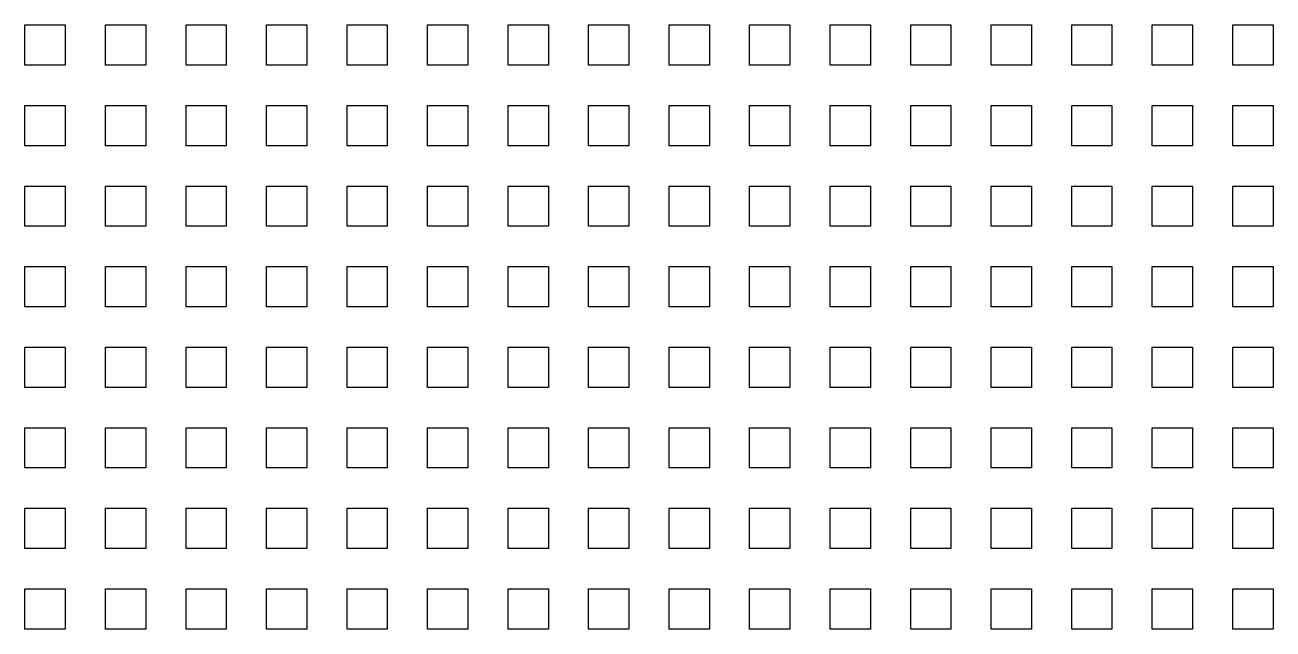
# Model space of a CAD drawing. Extents: x 0 to 780, y -350 to 670.
# Drawn here: x 480 to 495.5, y 458 to 465.5 of the extents above; entities that cross this region are included whole.
import ezdxf

# ---------------------------------------------------------------- set-up
doc = ezdxf.new("R2010")
doc.units = 0
for name, color, linetype in [('layer001', 2, 'CONTINUOUS'), ('layer002', 3, 'CONTINUOUS'), ('layer003', 4, 'CONTINUOUS'), ('layer005', 6, 'CONTINUOUS'), ('layer006', 7, 'CONTINUOUS'), ('layer007', 8, 'CONTINUOUS'), ('layer008', 9, 'CONTINUOUS'), ('layer013', 14, 'CONTINUOUS'), ('layer014', 15, 'CONTINUOUS'), ('layer017', 18, 'CONTINUOUS'), ('layer020', 21, 'CONTINUOUS'), ('layer021', 22, 'CONTINUOUS'), ('layer023', 24, 'CONTINUOUS'), ('layer025', 26, 'CONTINUOUS'), ('layer029', 30, 'CONTINUOUS'), ('layer032', 33, 'CONTINUOUS'), ('layer033', 34, 'CONTINUOUS'), ('layer034', 35, 'CONTINUOUS'), ('layer035', 36, 'CONTINUOUS'), ('layer037', 38, 'CONTINUOUS'), ('layer038', 39, 'CONTINUOUS'), ('layer039', 40, 'CONTINUOUS'), ('layer041', 42, 'CONTINUOUS'), ('layer043', 44, 'CONTINUOUS'), ('layer046', 47, 'CONTINUOUS'), ('layer047', 48, 'CONTINUOUS'), ('layer048', 49, 'CONTINUOUS'), ('layer049', 50, 'CONTINUOUS'), ('layer050', 51, 'CONTINUOUS'), ('layer051', 52, 'CONTINUOUS'), ('layer052', 53, 'CONTINUOUS'), ('layer053', 54, 'CONTINUOUS'), ('layer054', 55, 'CONTINUOUS'), ('layer057', 58, 'CONTINUOUS'), ('layer058', 59, 'CONTINUOUS'), ('layer059', 60, 'CONTINUOUS'), ('layer060', 61, 'CONTINUOUS'), ('layer061', 62, 'CONTINUOUS'), ('layer062', 63, 'CONTINUOUS'), ('layer063', 64, 'CONTINUOUS'), ('layer070', 71, 'CONTINUOUS'), ('layer071', 72, 'CONTINUOUS'), ('layer072', 73, 'CONTINUOUS'), ('layer073', 74, 'CONTINUOUS'), ('layer074', 75, 'CONTINUOUS'), ('layer075', 76, 'CONTINUOUS'), ('layer077', 78, 'CONTINUOUS'), ('layer079', 80, 'CONTINUOUS'), ('layer080', 81, 'CONTINUOUS'), ('layer081', 82, 'CONTINUOUS'), ('layer082', 83, 'CONTINUOUS'), ('layer083', 84, 'CONTINUOUS'), ('layer084', 85, 'CONTINUOUS'), ('layer086', 87, 'CONTINUOUS'), ('layer087', 88, 'CONTINUOUS'), ('layer088', 89, 'CONTINUOUS'), ('layer089', 90, 'CONTINUOUS'), ('layer090', 91, 'CONTINUOUS'), ('layer091', 92, 'CONTINUOUS'), ('layer092', 93, 'CONTINUOUS'), ('layer094', 95, 'CONTINUOUS'), ('layer099', 100, 'CONTINUOUS'), ('layer100', 101, 'CONTINUOUS'), ('layer102', 103, 'CONTINUOUS'), ('layer103', 104, 'CONTINUOUS'), ('layer105', 106, 'CONTINUOUS'), ('layer106', 107, 'CONTINUOUS'), ('layer107', 108, 'CONTINUOUS'), ('layer108', 109, 'CONTINUOUS'), ('layer110', 111, 'CONTINUOUS'), ('layer113', 114, 'CONTINUOUS'), ('layer115', 116, 'CONTINUOUS'), ('layer116', 117, 'CONTINUOUS'), ('layer120', 121, 'CONTINUOUS'), ('layer121', 122, 'CONTINUOUS'), ('layer123', 124, 'CONTINUOUS'), ('layer124', 125, 'CONTINUOUS'), ('layer125', 126, 'CONTINUOUS'), ('layer126', 127, 'CONTINUOUS'), ('layer127', 128, 'CONTINUOUS')]:
    doc.layers.add(name, color=color, linetype=linetype)

# ---------------------------------------------------------------- blocks, each defined once
blk = doc.blocks.new('gs_matrix_1um_random')
at = {"layer": 'layer001'}
for points in [[(486, 464), (486, 464.5), (486.5, 464.5), (486.5, 464)], [(491, 464), (491, 464.5), (491.5, 464.5), (491.5, 464)], [(491, 461), (491, 461.5), (491.5, 461.5), (491.5, 461)], [(492, 460), (492, 460.5), (492.5, 460.5), (492.5, 460)]]:
    blk.add_lwpolyline(points, close=True, dxfattribs=at)
at = {"layer": 'layer002'}
for points in [[(483, 464), (483, 464.5), (483.5, 464.5), (483.5, 464)], [(490, 462), (490, 462.5), (490.5, 462.5), (490.5, 462)]]:
    blk.add_lwpolyline(points, close=True, dxfattribs=at)
at = {"layer": 'layer003'}
for points in [[(482, 461), (482, 461.5), (482.5, 461.5), (482.5, 461)], [(491, 460), (491, 460.5), (491.5, 460.5), (491.5, 460)], [(481, 459), (481, 459.5), (481.5, 459.5), (481.5, 459)]]:
    blk.add_lwpolyline(points, close=True, dxfattribs=at)
at = {"layer": 'layer005'}
blk.add_lwpolyline([(494, 460), (494, 460.5), (494.5, 460.5), (494.5, 460)], close=True, dxfattribs=at)
at = {"layer": 'layer006'}
blk.add_lwpolyline([(493, 462), (493, 462.5), (493.5, 462.5), (493.5, 462)], close=True, dxfattribs=at)
at = {"layer": 'layer007'}
blk.add_lwpolyline([(483, 460), (483, 460.5), (483.5, 460.5), (483.5, 460)], close=True, dxfattribs=at)
at = {"layer": 'layer008'}
blk.add_lwpolyline([(488, 461), (488, 461.5), (488.5, 461.5), (488.5, 461)], close=True, dxfattribs=at)
at = {"layer": 'layer013'}
for points in [[(485, 461), (485, 461.5), (485.5, 461.5), (485.5, 461)], [(492, 459), (492, 459.5), (492.5, 459.5), (492.5, 459)]]:
    blk.add_lwpolyline(points, close=True, dxfattribs=at)
at = {"layer": 'layer014'}
for points in [[(483, 465), (483, 465.5), (483.5, 465.5), (483.5, 465)], [(495, 463), (495, 463.5), (495.5, 463.5), (495.5, 463)], [(495, 459), (495, 459.5), (495.5, 459.5), (495.5, 459)]]:
    blk.add_lwpolyline(points, close=True, dxfattribs=at)
at = {"layer": 'layer017'}
for points in [[(481, 461), (481, 461.5), (481.5, 461.5), (481.5, 461)], [(485, 459), (485, 459.5), (485.5, 459.5), (485.5, 459)]]:
    blk.add_lwpolyline(points, close=True, dxfattribs=at)
at = {"layer": 'layer020'}
for points in [[(487, 465), (487, 465.5), (487.5, 465.5), (487.5, 465)], [(494, 464), (494, 464.5), (494.5, 464.5), (494.5, 464)], [(494, 462), (494, 462.5), (494.5, 462.5), (494.5, 462)]]:
    blk.add_lwpolyline(points, close=True, dxfattribs=at)
at = {"layer": 'layer021'}
for points in [[(484, 464), (484, 464.5), (484.5, 464.5), (484.5, 464)], [(482, 463), (482, 463.5), (482.5, 463.5), (482.5, 463)]]:
    blk.add_lwpolyline(points, close=True, dxfattribs=at)
at = {"layer": 'layer023'}
for points in [[(482, 464), (482, 464.5), (482.5, 464.5), (482.5, 464)], [(493, 458), (493, 458.5), (493.5, 458.5), (493.5, 458)]]:
    blk.add_lwpolyline(points, close=True, dxfattribs=at)
at = {"layer": 'layer025'}
blk.add_lwpolyline([(494, 458), (494, 458.5), (494.5, 458.5), (494.5, 458)], close=True, dxfattribs=at)
at = {"layer": 'layer029'}
blk.add_lwpolyline([(489, 464), (489, 464.5), (489.5, 464.5), (489.5, 464)], close=True, dxfattribs=at)
at = {"layer": 'layer032'}
blk.add_lwpolyline([(495, 464), (495, 464.5), (495.5, 464.5), (495.5, 464)], close=True, dxfattribs=at)
at = {"layer": 'layer033'}
blk.add_lwpolyline([(488, 459), (488, 459.5), (488.5, 459.5), (488.5, 459)], close=True, dxfattribs=at)
at = {"layer": 'layer034'}
blk.add_lwpolyline([(485, 460), (485, 460.5), (485.5, 460.5), (485.5, 460)], close=True, dxfattribs=at)
at = {"layer": 'layer035'}
blk.add_lwpolyline([(488, 460), (488, 460.5), (488.5, 460.5), (488.5, 460)], close=True, dxfattribs=at)
at = {"layer": 'layer037'}
blk.add_lwpolyline([(490, 464), (490, 464.5), (490.5, 464.5), (490.5, 464)], close=True, dxfattribs=at)
at = {"layer": 'layer038'}
blk.add_lwpolyline([(480, 461), (480, 461.5), (480.5, 461.5), (480.5, 461)], close=True, dxfattribs=at)
at = {"layer": 'layer039'}
blk.add_lwpolyline([(486, 458), (486, 458.5), (486.5, 458.5), (486.5, 458)], close=True, dxfattribs=at)
at = {"layer": 'layer041'}
blk.add_lwpolyline([(490, 463), (490, 463.5), (490.5, 463.5), (490.5, 463)], close=True, dxfattribs=at)
at = {"layer": 'layer043'}
for points in [[(481, 460), (481, 460.5), (481.5, 460.5), (481.5, 460)], [(487, 459), (487, 459.5), (487.5, 459.5), (487.5, 459)]]:
    blk.add_lwpolyline(points, close=True, dxfattribs=at)
at = {"layer": 'layer046'}
for points in [[(482, 462), (482, 462.5), (482.5, 462.5), (482.5, 462)], [(484, 460), (484, 460.5), (484.5, 460.5), (484.5, 460)]]:
    blk.add_lwpolyline(points, close=True, dxfattribs=at)
at = {"layer": 'layer047'}
blk.add_lwpolyline([(494, 459), (494, 459.5), (494.5, 459.5), (494.5, 459)], close=True, dxfattribs=at)
at = {"layer": 'layer048'}
blk.add_lwpolyline([(486, 463), (486, 463.5), (486.5, 463.5), (486.5, 463)], close=True, dxfattribs=at)
at = {"layer": 'layer049'}
blk.add_lwpolyline([(489, 460), (489, 460.5), (489.5, 460.5), (489.5, 460)], close=True, dxfattribs=at)
at = {"layer": 'layer050'}
for points in [[(484, 462), (484, 462.5), (484.5, 462.5), (484.5, 462)], [(492, 462), (492, 462.5), (492.5, 462.5), (492.5, 462)]]:
    blk.add_lwpolyline(points, close=True, dxfattribs=at)
at = {"layer": 'layer051'}
blk.add_lwpolyline([(481, 465), (481, 465.5), (481.5, 465.5), (481.5, 465)], close=True, dxfattribs=at)
at = {"layer": 'layer052'}
for points in [[(485, 464), (485, 464.5), (485.5, 464.5), (485.5, 464)], [(490, 461), (490, 461.5), (490.5, 461.5), (490.5, 461)], [(492, 458), (492, 458.5), (492.5, 458.5), (492.5, 458)]]:
    blk.add_lwpolyline(points, close=True, dxfattribs=at)
at = {"layer": 'layer053'}
for points in [[(495, 460), (495, 460.5), (495.5, 460.5), (495.5, 460)], [(482, 459), (482, 459.5), (482.5, 459.5), (482.5, 459)]]:
    blk.add_lwpolyline(points, close=True, dxfattribs=at)
at = {"layer": 'layer054'}
blk.add_lwpolyline([(486, 462), (486, 462.5), (486.5, 462.5), (486.5, 462)], close=True, dxfattribs=at)
at = {"layer": 'layer057'}
blk.add_lwpolyline([(481, 463), (481, 463.5), (481.5, 463.5), (481.5, 463)], close=True, dxfattribs=at)
at = {"layer": 'layer058'}
blk.add_lwpolyline([(488, 463), (488, 463.5), (488.5, 463.5), (488.5, 463)], close=True, dxfattribs=at)
at = {"layer": 'layer059'}
for points in [[(493, 464), (493, 464.5), (493.5, 464.5), (493.5, 464)], [(493, 463), (493, 463.5), (493.5, 463.5), (493.5, 463)], [(484, 461), (484, 461.5), (484.5, 461.5), (484.5, 461)], [(495, 461), (495, 461.5), (495.5, 461.5), (495.5, 461)]]:
    blk.add_lwpolyline(points, close=True, dxfattribs=at)
at = {"layer": 'layer060'}
blk.add_lwpolyline([(486, 465), (486, 465.5), (486.5, 465.5), (486.5, 465)], close=True, dxfattribs=at)
at = {"layer": 'layer061'}
for points in [[(480, 462), (480, 462.5), (480.5, 462.5), (480.5, 462)], [(481, 462), (481, 462.5), (481.5, 462.5), (481.5, 462)], [(483, 462), (483, 462.5), (483.5, 462.5), (483.5, 462)], [(490, 459), (490, 459.5), (490.5, 459.5), (490.5, 459)], [(485, 458), (485, 458.5), (485.5, 458.5), (485.5, 458)]]:
    blk.add_lwpolyline(points, close=True, dxfattribs=at)
at = {"layer": 'layer062'}
blk.add_lwpolyline([(484, 459), (484, 459.5), (484.5, 459.5), (484.5, 459)], close=True, dxfattribs=at)
at = {"layer": 'layer063'}
for points in [[(492, 464), (492, 464.5), (492.5, 464.5), (492.5, 464)], [(488, 462), (488, 462.5), (488.5, 462.5), (488.5, 462)]]:
    blk.add_lwpolyline(points, close=True, dxfattribs=at)
at = {"layer": 'layer070'}
blk.add_lwpolyline([(480, 460), (480, 460.5), (480.5, 460.5), (480.5, 460)], close=True, dxfattribs=at)
at = {"layer": 'layer071'}
for points in [[(485, 465), (485, 465.5), (485.5, 465.5), (485.5, 465)], [(480, 458), (480, 458.5), (480.5, 458.5), (480.5, 458)]]:
    blk.add_lwpolyline(points, close=True, dxfattribs=at)
at = {"layer": 'layer072'}
blk.add_lwpolyline([(495, 462), (495, 462.5), (495.5, 462.5), (495.5, 462)], close=True, dxfattribs=at)
at = {"layer": 'layer073'}
blk.add_lwpolyline([(489, 459), (489, 459.5), (489.5, 459.5), (489.5, 459)], close=True, dxfattribs=at)
at = {"layer": 'layer074'}
for points in [[(492, 465), (492, 465.5), (492.5, 465.5), (492.5, 465)], [(493, 465), (493, 465.5), (493.5, 465.5), (493.5, 465)]]:
    blk.add_lwpolyline(points, close=True, dxfattribs=at)
at = {"layer": 'layer075'}
blk.add_lwpolyline([(480, 463), (480, 463.5), (480.5, 463.5), (480.5, 463)], close=True, dxfattribs=at)
at = {"layer": 'layer077'}
for points in [[(486, 460), (486, 460.5), (486.5, 460.5), (486.5, 460)], [(481, 458), (481, 458.5), (481.5, 458.5), (481.5, 458)]]:
    blk.add_lwpolyline(points, close=True, dxfattribs=at)
at = {"layer": 'layer079'}
for points in [[(494, 463), (494, 463.5), (494.5, 463.5), (494.5, 463)], [(488, 458), (488, 458.5), (488.5, 458.5), (488.5, 458)]]:
    blk.add_lwpolyline(points, close=True, dxfattribs=at)
at = {"layer": 'layer080'}
blk.add_lwpolyline([(487, 460), (487, 460.5), (487.5, 460.5), (487.5, 460)], close=True, dxfattribs=at)
at = {"layer": 'layer081'}
blk.add_lwpolyline([(490, 458), (490, 458.5), (490.5, 458.5), (490.5, 458)], close=True, dxfattribs=at)
at = {"layer": 'layer082'}
blk.add_lwpolyline([(490, 465), (490, 465.5), (490.5, 465.5), (490.5, 465)], close=True, dxfattribs=at)
at = {"layer": 'layer083'}
blk.add_lwpolyline([(492, 461), (492, 461.5), (492.5, 461.5), (492.5, 461)], close=True, dxfattribs=at)
at = {"layer": 'layer084'}
blk.add_lwpolyline([(487, 458), (487, 458.5), (487.5, 458.5), (487.5, 458)], close=True, dxfattribs=at)
at = {"layer": 'layer086'}
for points in [[(491, 465), (491, 465.5), (491.5, 465.5), (491.5, 465)], [(482, 458), (482, 458.5), (482.5, 458.5), (482.5, 458)]]:
    blk.add_lwpolyline(points, close=True, dxfattribs=at)
at = {"layer": 'layer087'}
for points in [[(494, 465), (494, 465.5), (494.5, 465.5), (494.5, 465)], [(487, 464), (487, 464.5), (487.5, 464.5), (487.5, 464)]]:
    blk.add_lwpolyline(points, close=True, dxfattribs=at)
at = {"layer": 'layer088'}
for points in [[(485, 463), (485, 463.5), (485.5, 463.5), (485.5, 463)], [(483, 461), (483, 461.5), (483.5, 461.5), (483.5, 461)], [(495, 458), (495, 458.5), (495.5, 458.5), (495.5, 458)]]:
    blk.add_lwpolyline(points, close=True, dxfattribs=at)
at = {"layer": 'layer089'}
for points in [[(489, 461), (489, 461.5), (489.5, 461.5), (489.5, 461)], [(486, 459), (486, 459.5), (486.5, 459.5), (486.5, 459)]]:
    blk.add_lwpolyline(points, close=True, dxfattribs=at)
at = {"layer": 'layer090'}
blk.add_lwpolyline([(487, 463), (487, 463.5), (487.5, 463.5), (487.5, 463)], close=True, dxfattribs=at)
at = {"layer": 'layer091'}
for points in [[(492, 463), (492, 463.5), (492.5, 463.5), (492.5, 463)], [(493, 461), (493, 461.5), (493.5, 461.5), (493.5, 461)]]:
    blk.add_lwpolyline(points, close=True, dxfattribs=at)
at = {"layer": 'layer092'}
for points in [[(482, 465), (482, 465.5), (482.5, 465.5), (482.5, 465)], [(483, 459), (483, 459.5), (483.5, 459.5), (483.5, 459)]]:
    blk.add_lwpolyline(points, close=True, dxfattribs=at)
at = {"layer": 'layer094'}
blk.add_lwpolyline([(493, 459), (493, 459.5), (493.5, 459.5), (493.5, 459)], close=True, dxfattribs=at)
at = {"layer": 'layer099'}
for points in [[(480, 464), (480, 464.5), (480.5, 464.5), (480.5, 464)], [(491, 459), (491, 459.5), (491.5, 459.5), (491.5, 459)]]:
    blk.add_lwpolyline(points, close=True, dxfattribs=at)
at = {"layer": 'layer100'}
blk.add_lwpolyline([(491, 462), (491, 462.5), (491.5, 462.5), (491.5, 462)], close=True, dxfattribs=at)
at = {"layer": 'layer102'}
for points in [[(480, 465), (480, 465.5), (480.5, 465.5), (480.5, 465)], [(488, 465), (488, 465.5), (488.5, 465.5), (488.5, 465)]]:
    blk.add_lwpolyline(points, close=True, dxfattribs=at)
at = {"layer": 'layer103'}
for points in [[(481, 464), (481, 464.5), (481.5, 464.5), (481.5, 464)], [(490, 460), (490, 460.5), (490.5, 460.5), (490.5, 460)]]:
    blk.add_lwpolyline(points, close=True, dxfattribs=at)
at = {"layer": 'layer105'}
blk.add_lwpolyline([(480, 459), (480, 459.5), (480.5, 459.5), (480.5, 459)], close=True, dxfattribs=at)
at = {"layer": 'layer106'}
blk.add_lwpolyline([(484, 465), (484, 465.5), (484.5, 465.5), (484.5, 465)], close=True, dxfattribs=at)
at = {"layer": 'layer107'}
for points in [[(488, 464), (488, 464.5), (488.5, 464.5), (488.5, 464)], [(484, 463), (484, 463.5), (484.5, 463.5), (484.5, 463)], [(485, 462), (485, 462.5), (485.5, 462.5), (485.5, 462)]]:
    blk.add_lwpolyline(points, close=True, dxfattribs=at)
at = {"layer": 'layer108'}
blk.add_lwpolyline([(489, 458), (489, 458.5), (489.5, 458.5), (489.5, 458)], close=True, dxfattribs=at)
at = {"layer": 'layer110'}
for points in [[(494, 461), (494, 461.5), (494.5, 461.5), (494.5, 461)], [(491, 458), (491, 458.5), (491.5, 458.5), (491.5, 458)]]:
    blk.add_lwpolyline(points, close=True, dxfattribs=at)
at = {"layer": 'layer113'}
blk.add_lwpolyline([(486, 461), (486, 461.5), (486.5, 461.5), (486.5, 461)], close=True, dxfattribs=at)
at = {"layer": 'layer115'}
blk.add_lwpolyline([(487, 462), (487, 462.5), (487.5, 462.5), (487.5, 462)], close=True, dxfattribs=at)
at = {"layer": 'layer116'}
blk.add_lwpolyline([(495, 465), (495, 465.5), (495.5, 465.5), (495.5, 465)], close=True, dxfattribs=at)
at = {"layer": 'layer120'}
for points in [[(489, 462), (489, 462.5), (489.5, 462.5), (489.5, 462)], [(484, 458), (484, 458.5), (484.5, 458.5), (484.5, 458)]]:
    blk.add_lwpolyline(points, close=True, dxfattribs=at)
at = {"layer": 'layer121'}
for points in [[(489, 465), (489, 465.5), (489.5, 465.5), (489.5, 465)], [(487, 461), (487, 461.5), (487.5, 461.5), (487.5, 461)]]:
    blk.add_lwpolyline(points, close=True, dxfattribs=at)
at = {"layer": 'layer123'}
blk.add_lwpolyline([(483, 458), (483, 458.5), (483.5, 458.5), (483.5, 458)], close=True, dxfattribs=at)
at = {"layer": 'layer124'}
for points in [[(483, 463), (483, 463.5), (483.5, 463.5), (483.5, 463)], [(482, 460), (482, 460.5), (482.5, 460.5), (482.5, 460)]]:
    blk.add_lwpolyline(points, close=True, dxfattribs=at)
at = {"layer": 'layer125'}
blk.add_lwpolyline([(493, 460), (493, 460.5), (493.5, 460.5), (493.5, 460)], close=True, dxfattribs=at)
at = {"layer": 'layer126'}
blk.add_lwpolyline([(489, 463), (489, 463.5), (489.5, 463.5), (489.5, 463)], close=True, dxfattribs=at)
at = {"layer": 'layer127'}
blk.add_lwpolyline([(491, 463), (491, 463.5), (491.5, 463.5), (491.5, 463)], close=True, dxfattribs=at)

msp = doc.modelspace()

# ---------------------------------------------------------------- block references
msp.add_blockref('gs_matrix_1um_random', (0, 0))

doc.saveas('drawing.dxf')
